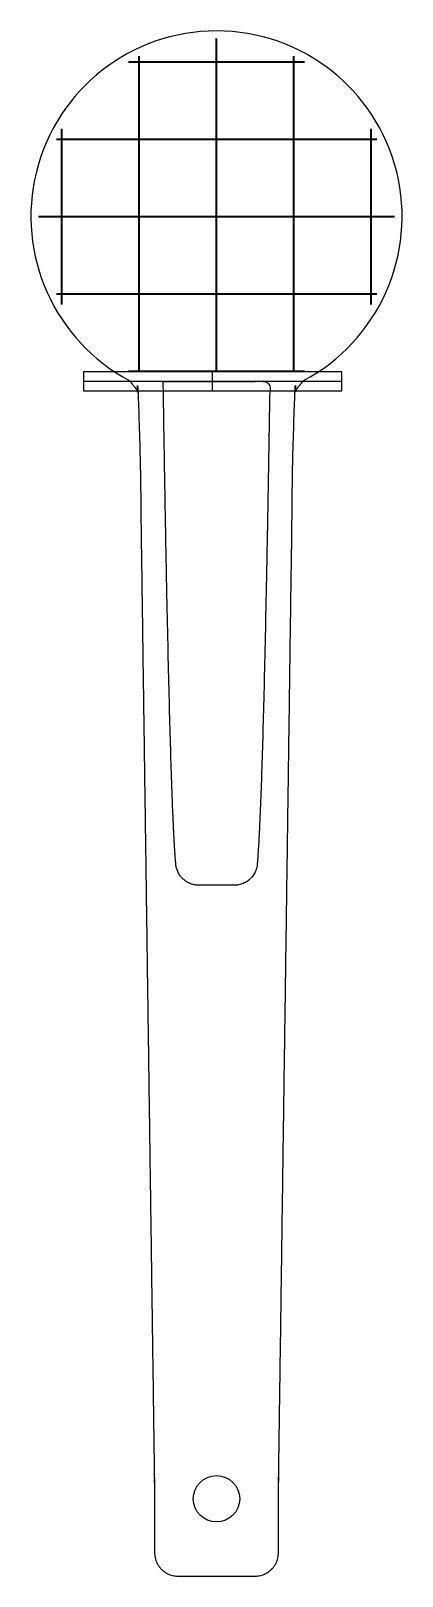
# Model space of a CAD drawing. Header units: millimetres. Extents: x 2 to 50, y -207 to -8.
import ezdxf

# ---------------------------------------------------------------- set-up
doc = ezdxf.new("R2010")
doc.units = ezdxf.units.MM
doc.header["$MEASUREMENT"] = 0
doc.layers.add('Cut', color=1, linetype='Continuous', true_color=0xff0000)
doc.layers.add('Engrave (out of focus)', color=3, linetype='Continuous', true_color=0x00ff00)
doc.layers.add('Grid engrave', color=18, linetype='Continuous', lineweight=35, true_color=0x000000)

msp = doc.modelspace()

# ---------------------------------------------------------------- linework, layer by layer
at = {"layer": 'Cut'}
msp.add_circle((25.73, -197.44), 3, dxfattribs=at)
msp.add_arc((25.73, -31.7), 24, 297.8328, 242.1672, dxfattribs=at)
for points, weights, knots in [([(14.52, -52.93), (15.13, -53.71), (15.73, -54.49), (16.73, -125.98), (17.73, -197.46), (17.73, -200.95), (17.73, -204.44), (17.73, -207.44), (20.73, -207.44), (25.73, -207.44), (30.73, -207.44)], [1, 1, 1, 1, 1, 1, 1, 0.707106781187, 1, 1, 1], [252.235193, 252.235193, 252.235193, 254.473722, 254.473722, 397.452778, 397.452778, 402.363965, 402.363965, 407.076354, 407.076354, 417.076354, 417.076354, 417.076354]), ([(18.84, -53.02), (19.65, -105.77), (20.45, -115.19), (20.49, -118.14), (23.45, -118.14), (25.73, -118.14), (28.01, -118.14), (30.97, -118.14), (31.01, -115.19), (31.81, -105.77), (32.62, -53.02), (25.73, -53.02), (18.84, -53.02)], [1, 1, 1, 0.712026045991, 1, 1, 1, 0.712026045991, 1, 1, 1, 1, 1], [3431.495569, 3431.495569, 3431.495569, 3546.667523, 3546.667523, 3551.338025, 3551.338025, 3555.895982, 3555.895982, 3560.566484, 3560.566484, 3675.738411, 3675.738411, 3689.511885, 3689.511885, 3689.511885]), ([(30.73, -207.44), (33.73, -207.44), (33.73, -204.44), (33.73, -200.95), (33.73, -197.46), (34.73, -125.98), (35.72, -54.49), (36.33, -53.71), (36.93, -52.93)], [1, 0.707106781187, 1, 1, 1, 1, 1, 1, 1], [417.076354, 417.076354, 417.076354, 421.788743, 421.788743, 426.699931, 426.699931, 569.678987, 569.678987, 571.917516, 571.917516, 571.917516])]:
    msp.add_rational_spline(points, weights, degree=2, knots=knots, dxfattribs=at)
at = {"layer": 'Engrave (out of focus)'}
for points in [[(8.51, -51.77), (8.51, -52.99), (8.51, -54.21)], [(41.93, -51.77), (25.22, -51.77), (8.51, -51.77)], [(25.22, -54.21), (25.22, -52.99), (25.22, -51.77)], [(41.93, -54.21), (41.93, -52.99), (41.93, -51.77)], [(8.51, -52.99), (25.22, -52.99), (41.93, -52.99)], [(8.51, -54.21), (25.22, -54.21), (41.93, -54.21)]]:
    msp.add_open_spline(points, degree=2, dxfattribs=at)
at = {"layer": 'Grid engrave'}
for points in [[(25.73, -51.7), (25.73, -8.7)], [(14.37, -11.7), (37.09, -11.7)], [(15.73, -51.7), (15.73, -10.99)], [(35.73, -51.7), (35.73, -10.99)], [(5.02, -21.7), (46.44, -21.7)], [(5.73, -43.06), (5.73, -20.35)], [(45.73, -43.06), (45.73, -20.35)], [(2.73, -31.7), (48.73, -31.7)], [(5.02, -41.7), (46.44, -41.7)], [(14.37, -51.7), (37.09, -51.7)]]:
    msp.add_lwpolyline(points, dxfattribs=at)

doc.saveas('drawing.dxf')
